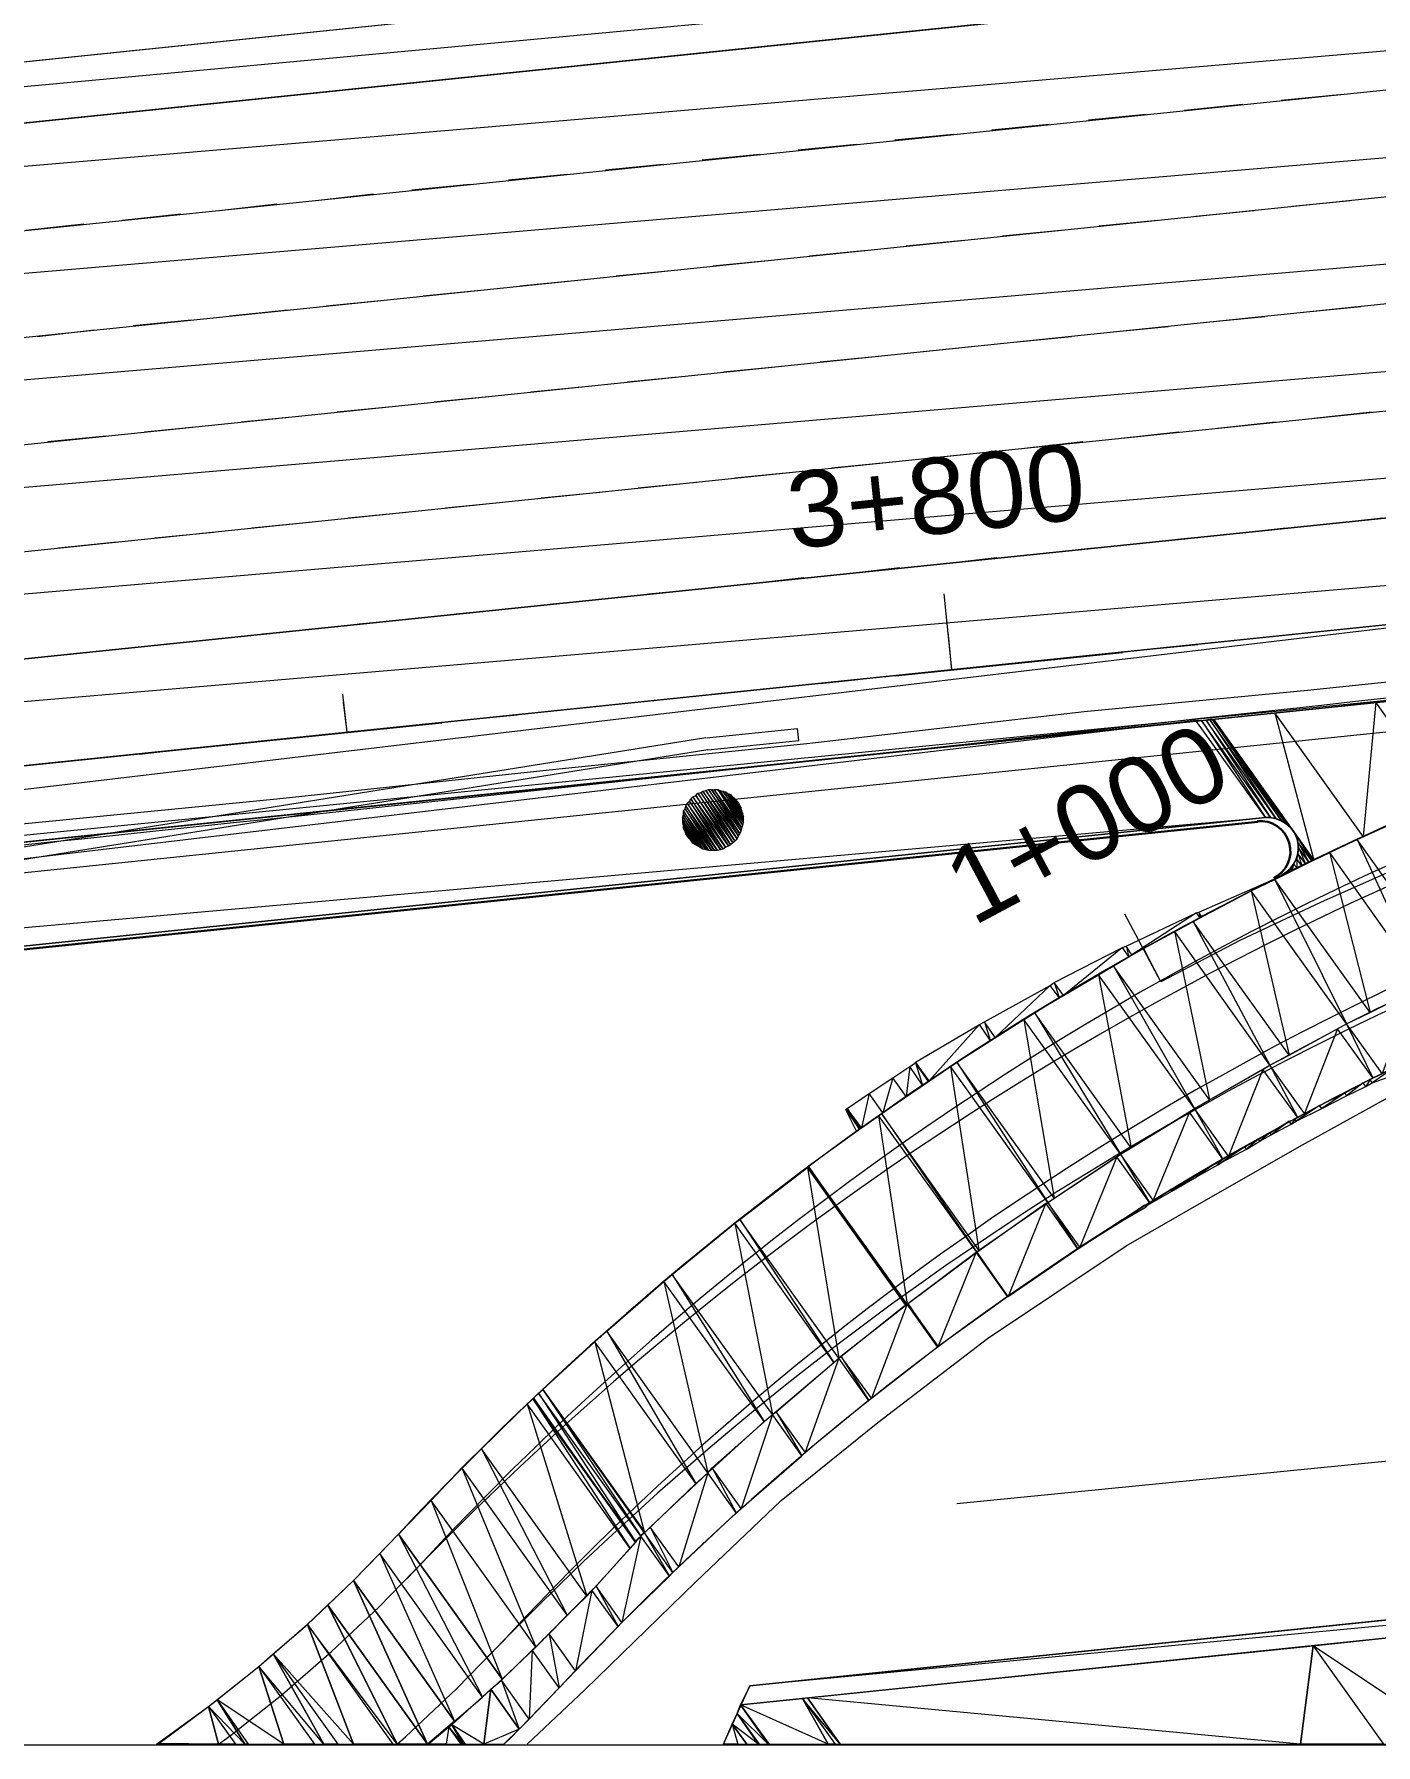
# Model space of a CAD drawing. Header units: inches. Extents: x -0.6 to 32.5, y 0.8 to 22.6.
# Drawn here: x 6.371 to 9.514, y 9.329 to 13.335 of the extents above; entities that cross this region are included whole.
import ezdxf

# ---------------------------------------------------------------- set-up
doc = ezdxf.new("R2010")
doc.units = ezdxf.units.IN
doc.header["$MEASUREMENT"] = 0
doc.layers.add('PDF_Geometry', color=7, linetype='Continuous', true_color=0xa5a5a5)
doc.layers.add('PDF_Text', color=7, linetype='Continuous')
doc.styles.add('PDF Arial', font='arial.ttf')

msp = doc.modelspace()

# ---------------------------------------------------------------- linework, layer by layer
at = {"layer": 'PDF_Geometry', "color": 7, "lineweight": 0}
for points in [[(27.7256, 9.3289), (27.7256, 15.9222), (0.8839, 15.9222), (0.8839, 9.3289), (27.7256, 9.3289)], [(8.5206, 11.8472), (8.5022, 12.0239)], [(8.5206, 11.8472), (8.5122, 11.9356)], [(7.1039, 11.7006), (7.0939, 11.7889)], [(7.1039, 11.7006), (7.0956, 11.7706)], [(9.0106, 11.1156), (8.9256, 11.2739)], [(9.0106, 11.1156), (8.9689, 11.1956)]]:
    msp.add_lwpolyline(points, dxfattribs=at)
at = {"layer": 'PDF_Geometry', "lineweight": 0}
for points in [[(0.8856, 12.7056), (27.7239, 15.4806)], [(0.8856, 12.5622), (27.7239, 15.3372)], [(9.2922, 13.1806), (9.4289, 13.1939)], [(8.8406, 13.1339), (8.9756, 13.1472)], [(9.0656, 13.1572), (9.2022, 13.1706)], [(8.3872, 13.0872), (8.5239, 13.1006)], [(8.6139, 13.1106), (8.7489, 13.1239)], [(8.1606, 13.0639), (8.2972, 13.0772)], [(7.7089, 13.0172), (7.8439, 13.0306)], [(7.9356, 13.0406), (8.0706, 13.0539)], [(7.2556, 12.9706), (7.3922, 12.9839)], [(7.4822, 12.9939), (7.6189, 13.0072)], [(7.0306, 12.9456), (7.1656, 12.9606)], [(9.3189, 12.9322), (9.4539, 12.9456)], [(6.5772, 12.8989), (6.7139, 12.9139)], [(6.8039, 12.9222), (6.9389, 12.9372)], [(8.8656, 12.8856), (9.0022, 12.8989)], [(9.0922, 12.9089), (9.2272, 12.9222)], [(6.3506, 12.8756), (6.4872, 12.8906)], [(8.6389, 12.8622), (8.7756, 12.8756)], [(8.1872, 12.8156), (8.3222, 12.8289)], [(8.4139, 12.8389), (8.5489, 12.8522)], [(7.7339, 12.7689), (7.8706, 12.7822)], [(7.9606, 12.7922), (8.0972, 12.8056)], [(7.5089, 12.7456), (7.6439, 12.7589)], [(7.0556, 12.6989), (7.1906, 12.7122)], [(7.2822, 12.7222), (7.4172, 12.7356)], [(6.6022, 12.6522), (6.7389, 12.6656)], [(6.8289, 12.6755), (6.9656, 12.6889)], [(9.1172, 12.6605), (9.2539, 12.6739)], [(9.3439, 12.6839), (9.4789, 12.6972)], [(6.3772, 12.6272), (6.5122, 12.6422)], [(8.6656, 12.6139), (8.8006, 12.6272)], [(8.8906, 12.6372), (9.0272, 12.6506)], [(8.2122, 12.5672), (8.3489, 12.5806)], [(8.4389, 12.5905), (8.5739, 12.6039)], [(7.9856, 12.5439), (8.1222, 12.5572)], [(0.8856, 11.0572), (15.1206, 12.5289)], [(7.5339, 12.4972), (7.6689, 12.5106)], [(7.7606, 12.5206), (7.8956, 12.5339)], [(7.0806, 12.4506), (7.2172, 12.4639)], [(7.3072, 12.4739), (7.4439, 12.4872)], [(6.8556, 12.4272), (6.9906, 12.4406)], [(9.1439, 12.4122), (9.2789, 12.4272)], [(9.3689, 12.4356), (9.5056, 12.4506)], [(6.4022, 12.3806), (6.5389, 12.3939)], [(6.6289, 12.4039), (6.7639, 12.4172)], [(8.6906, 12.3656), (8.8272, 12.3806)], [(8.9172, 12.3889), (9.0522, 12.4039)], [(8.4639, 12.3422), (8.6006, 12.3556)], [(8.0122, 12.2956), (8.1472, 12.3089)], [(8.2389, 12.3189), (8.3739, 12.3322)], [(7.5589, 12.2489), (7.6956, 12.2622)], [(7.7856, 12.2722), (7.9222, 12.2856)], [(7.3339, 12.2256), (7.4689, 12.2389)], [(6.8806, 12.1789), (7.0156, 12.1922)], [(7.1072, 12.2022), (7.2422, 12.2155)], [(9.1689, 12.1639), (9.3039, 12.1789)], [(9.3956, 12.1872), (9.5306, 12.2022)], [(6.4272, 12.1322), (6.5639, 12.1456)], [(6.6539, 12.1556), (6.7906, 12.1689)], [(8.9422, 12.1406), (9.0789, 12.1556)], [(8.4906, 12.0939), (8.6256, 12.1089)], [(8.7156, 12.1172), (8.8522, 12.1322)], [(8.0372, 12.0472), (8.1739, 12.0622)], [(8.2639, 12.0706), (8.3989, 12.0856)], [(7.8106, 12.0239), (7.9472, 12.0372)], [(7.3589, 11.9772), (7.4939, 11.9906)], [(7.5856, 12.0006), (7.7206, 12.0139)], [(6.9056, 11.9306), (7.0422, 11.9439)], [(7.1322, 11.9539), (7.2689, 11.9672)], [(6.6806, 11.9072), (6.8156, 11.9206)], [(6.4539, 11.8839), (6.5889, 11.8972)], [(0.8856, 10.8789), (10.2506, 11.8456)], [(7.9456, 11.6872), (8.1589, 11.7089)], [(8.1622, 11.6806), (8.1589, 11.7089)], [(7.9439, 11.6872), (6.0422, 11.3822)], [(7.9489, 11.6589), (6.0456, 11.3539)], [(7.9489, 11.6589), (8.1622, 11.6806)], [(7.9056, 11.5389), (7.9789, 11.4256), (7.9006, 11.5339), (7.9056, 11.5389)], [(7.9089, 11.5439), (7.9839, 11.4272), (7.9056, 11.5389), (7.9089, 11.5439)], [(7.9839, 11.4272), (7.9056, 11.5389), (7.9789, 11.4256), (7.9839, 11.4272)], [(7.9139, 11.5489), (7.9906, 11.4306), (7.9089, 11.5439), (7.9139, 11.5489)], [(7.9906, 11.4306), (7.9089, 11.5439), (7.9839, 11.4272), (7.9906, 11.4306)], [(7.9206, 11.5522), (7.9972, 11.4339), (7.9139, 11.5489), (7.9206, 11.5522)], [(7.9972, 11.4339), (7.9139, 11.5489), (7.9906, 11.4306), (7.9972, 11.4339)], [(7.9256, 11.5572), (8.0022, 11.4372), (7.9206, 11.5522), (7.9256, 11.5572)], [(8.0022, 11.4372), (7.9206, 11.5522), (7.9972, 11.4339), (8.0022, 11.4372)], [(7.9322, 11.5589), (8.0072, 11.4422), (7.9256, 11.5572), (7.9322, 11.5589)], [(8.0072, 11.4422), (7.9256, 11.5572), (8.0022, 11.4372), (8.0072, 11.4422)], [(7.9372, 11.5622), (8.0122, 11.4456), (7.9322, 11.5589), (7.9372, 11.5622)], [(8.0122, 11.4456), (7.9322, 11.5589), (8.0072, 11.4422), (8.0122, 11.4456)], [(7.9439, 11.5639), (8.0172, 11.4506), (7.9372, 11.5622), (7.9439, 11.5639)], [(8.0172, 11.4506), (7.9372, 11.5622), (8.0122, 11.4456), (8.0172, 11.4506)], [(7.9506, 11.5656), (8.0206, 11.4572), (7.9439, 11.5639), (7.9506, 11.5656)], [(8.0206, 11.4572), (7.9439, 11.5639), (8.0172, 11.4506), (8.0206, 11.4572)], [(7.9572, 11.5656), (8.0239, 11.4622), (7.9506, 11.5656), (7.9572, 11.5656)], [(8.0239, 11.4622), (7.9506, 11.5656), (8.0206, 11.4572), (8.0239, 11.4622)], [(8.0272, 11.4689), (7.9572, 11.5656), (8.0239, 11.4622), (8.0272, 11.4689)], [(7.9639, 11.5655), (8.0272, 11.4689), (7.9572, 11.5655), (7.9639, 11.5655)], [(7.9722, 11.5656), (8.0289, 11.4756), (7.9639, 11.5656), (7.9722, 11.5656)], [(8.0289, 11.4756), (7.9639, 11.5655), (8.0272, 11.4689), (8.0289, 11.4756)], [(7.9772, 11.5639), (8.0306, 11.4822), (7.9722, 11.5656), (7.9772, 11.5639)], [(8.0306, 11.4822), (7.9722, 11.5656), (8.0289, 11.4756), (8.0306, 11.4822)], [(7.9839, 11.5622), (8.0322, 11.4889), (7.9772, 11.5639), (7.9839, 11.5622)], [(8.0322, 11.4889), (7.9772, 11.5639), (8.0306, 11.4822), (8.0322, 11.4889)], [(7.9906, 11.5606), (8.0322, 11.4956), (7.9839, 11.5622), (7.9906, 11.5606)], [(8.0322, 11.4956), (7.9839, 11.5622), (8.0322, 11.4889), (8.0322, 11.4956)], [(7.9972, 11.5556), (8.0322, 11.5022), (7.9906, 11.5606), (7.9972, 11.5556)], [(8.0322, 11.5022), (7.9906, 11.5606), (8.0322, 11.4956), (8.0322, 11.5022)], [(8.0022, 11.5539), (8.0306, 11.5089), (7.9972, 11.5556), (8.0022, 11.5539)], [(8.0306, 11.5089), (7.9972, 11.5556), (8.0322, 11.5022), (8.0306, 11.5089)], [(8.0089, 11.5472), (8.0289, 11.5156), (8.0022, 11.5539), (8.0089, 11.5472)], [(8.0289, 11.5156), (8.0022, 11.5539), (8.0306, 11.5089), (8.0289, 11.5156)], [(8.0122, 11.5439), (8.0272, 11.5222), (8.0089, 11.5472), (8.0122, 11.5439)], [(8.0272, 11.5222), (8.0089, 11.5472), (8.0289, 11.5156), (8.0272, 11.5222)], [(8.0206, 11.5339), (8.0239, 11.5289), (8.0122, 11.5439), (8.0206, 11.5339)], [(8.0239, 11.5289), (8.0122, 11.5439), (8.0272, 11.5222), (8.0239, 11.5289)], [(7.8922, 11.5072), (7.9439, 11.4256), (7.8906, 11.5022), (7.8922, 11.5072)], [(7.9439, 11.4256), (7.8906, 11.5022), (7.9372, 11.4272), (7.9439, 11.4256)], [(7.8906, 11.5022), (7.9372, 11.4272), (7.8906, 11.4939), (7.8906, 11.5022)], [(7.8956, 11.5206), (7.9572, 11.4239), (7.8922, 11.5156), (7.8956, 11.5206)], [(7.9572, 11.4239), (7.8922, 11.5156), (7.9506, 11.4239), (7.9572, 11.4239)], [(7.8922, 11.5156), (7.9506, 11.4239), (7.8922, 11.5072), (7.8922, 11.5156)], [(7.9506, 11.4239), (7.8922, 11.5072), (7.9439, 11.4256), (7.9506, 11.4239)], [(7.8972, 11.5272), (7.9639, 11.4239), (7.8956, 11.5206), (7.8972, 11.5272)], [(7.9639, 11.4239), (7.8956, 11.5206), (7.9572, 11.4239), (7.9639, 11.4239)], [(7.9006, 11.5339), (7.9706, 11.4239), (7.8972, 11.5272), (7.9006, 11.5339)], [(7.9706, 11.4239), (7.8972, 11.5272), (7.9639, 11.4239), (7.9706, 11.4239)], [(7.9789, 11.4256), (7.9006, 11.5339), (7.9706, 11.4239), (7.9789, 11.4256)], [(7.9372, 11.4272), (7.8906, 11.4939), (7.9306, 11.4306), (7.9372, 11.4272)], [(7.8906, 11.4939), (7.9306, 11.4306), (7.8906, 11.4872), (7.8906, 11.4939)], [(7.9306, 11.4306), (7.8906, 11.4872), (7.9256, 11.4339), (7.9306, 11.4306)], [(7.8906, 11.4872), (7.9256, 11.4339), (7.8922, 11.4806), (7.8906, 11.4872)], [(7.9256, 11.4339), (7.8922, 11.4806), (7.9189, 11.4372), (7.9256, 11.4339)], [(7.8922, 11.4806), (7.9189, 11.4372), (7.8922, 11.4756), (7.8922, 11.4806)], [(7.9189, 11.4372), (7.8922, 11.4756), (7.9139, 11.4406), (7.9189, 11.4372)], [(7.8922, 11.4756), (7.9139, 11.4406), (7.8956, 11.4672), (7.8922, 11.4756)], [(7.8956, 11.4672), (7.8972, 11.4622), (7.9089, 11.4472), (7.8956, 11.4672)], [(7.8956, 11.4672), (7.9139, 11.4406), (7.9089, 11.4472), (7.8956, 11.4672)], [(7.8972, 11.4622), (7.9089, 11.4472), (7.9056, 11.4506), (7.8972, 11.4622)], [(18.6972, 10.5689), (8.0472, 9.4672)], [(18.6889, 10.5256), (8.0272, 9.4222)], [(8.5322, 9.8939), (10.6889, 10.1072), (13.5689, 10.4222)], [(6.6572, 9.3306), (6.7789, 9.4189), (6.8972, 9.5122), (7.0105, 9.6106), (7.1189, 9.7139), (7.2239, 9.8222)], [(6.8022, 9.3306), (6.8306, 9.3506), (6.9506, 9.4456), (7.0672, 9.5472), (7.1789, 9.6522), (7.2872, 9.7639)], [(7.2206, 9.3306), (7.2406, 9.3472), (7.3606, 9.4606), (7.4756, 9.5789)], [(7.4706, 9.3306), (7.4839, 9.3422), (7.6006, 9.4622)], [(7.9856, 9.3306), (8.0472, 9.4672)]]:
    msp.add_lwpolyline(points, dxfattribs=at)
at = {"layer": 'PDF_Geometry', "color": 254, "lineweight": 0, "true_color": 0xdcdcdc}
for points in [[(0.8856, 12.7055), (14.4072, 13.9606), (14.3872, 14.1006), (0.8856, 12.7055)], [(14.4072, 13.9606), (14.4422, 13.7122), (0.8855, 12.5622), (14.4072, 13.9606)], [(0.8856, 12.5622), (0.8856, 12.7055), (14.4072, 13.9606), (0.8856, 12.5622)], [(14.4422, 13.7122), (0.8855, 12.5622), (0.8855, 12.3106), (14.4422, 13.7122)], [(14.4422, 13.7122), (14.4772, 13.4655), (0.8856, 12.3106), (14.4422, 13.7122)], [(14.4772, 13.4655), (0.8856, 12.3106), (0.8856, 12.0606), (14.4772, 13.4655)], [(14.4772, 13.4655), (14.5122, 13.2189), (0.8856, 12.0606), (14.4772, 13.4655)], [(14.5122, 13.2189), (0.8856, 12.0606), (0.8856, 11.8089), (14.5122, 13.2189)], [(14.5122, 13.2189), (14.5472, 12.9706), (0.8856, 11.8089), (14.5122, 13.2189)], [(14.5472, 12.9706), (0.8856, 11.8089), (0.8856, 11.5589), (14.5472, 12.9706)], [(14.5472, 12.9706), (14.5822, 12.7239), (0.8856, 11.5589), (14.5472, 12.9706)], [(0.8856, 11.3072), (14.6172, 12.4772), (14.5822, 12.7239), (0.8856, 11.3072)], [(14.5822, 12.7239), (0.8856, 11.5589), (0.8856, 11.3072), (14.5822, 12.7239)], [(0.8856, 11.0572), (0.8856, 11.3072), (14.6172, 12.4772), (0.8856, 11.0572)], [(0.8856, 11.0572), (10.1322, 12.0139), (0.8856, 10.9189), (0.8856, 11.0572)], [(10.1322, 12.0139), (0.8856, 10.9189), (10.2506, 11.8456), (10.1322, 12.0139)], [(0.8856, 10.9189), (10.2506, 11.8456), (0.8856, 10.8772), (0.8856, 10.9189)], [(9.5906, 11.5039), (9.6922, 11.1372), (9.4706, 11.4489), (9.5906, 11.5039)], [(9.4056, 11.4189), (9.5006, 11.0439), (9.2772, 11.3556), (9.4056, 11.4189)], [(9.4706, 11.4489), (9.6272, 11.1072), (9.4056, 11.4189), (9.4706, 11.4489)], [(9.6272, 11.1072), (9.4056, 11.4189), (9.5006, 11.0439), (9.6272, 11.1072)], [(9.6922, 11.1372), (9.4706, 11.4489), (9.6272, 11.1072), (9.6922, 11.1372)], [(9.2706, 11.3539), (9.1056, 11.2689), (9.0989, 11.2789), (9.2706, 11.3539)], [(9.2772, 11.3556), (9.4456, 11.0172), (9.2222, 11.3289), (9.2772, 11.3556)], [(9.5006, 11.0439), (9.2772, 11.3556), (9.4456, 11.0172), (9.5006, 11.0439)], [(9.2222, 11.3289), (9.3106, 10.9439), (9.0856, 11.2572), (9.2222, 11.3289)], [(9.4456, 11.0172), (9.2222, 11.3289), (9.3106, 10.9439), (9.4456, 11.0172)], [(9.0939, 11.2772), (8.9422, 11.1789), (8.9289, 11.1989), (9.0939, 11.2772)], [(9.1022, 11.2656), (9.0939, 11.2772), (8.9422, 11.1789), (9.1022, 11.2656)], [(9.0856, 11.2572), (9.2656, 10.9206), (9.0422, 11.2339), (9.0856, 11.2572)], [(9.3106, 10.9439), (9.0856, 11.2572), (9.2656, 10.9206), (9.3106, 10.9439)], [(9.0989, 11.2789), (9.1022, 11.2656), (9.0939, 11.2772), (9.0989, 11.2789)], [(9.1056, 11.2689), (9.0989, 11.2789), (9.1022, 11.2656), (9.1056, 11.2689)], [(9.0422, 11.2339), (9.1239, 10.8389), (8.8989, 11.1539), (9.0422, 11.2339)], [(9.2656, 10.9206), (9.0422, 11.2339), (9.1239, 10.8389), (9.2656, 10.9206)], [(8.9206, 11.1956), (8.7822, 11.0839), (8.7606, 11.1139), (8.9206, 11.1956)], [(8.9356, 11.1739), (8.9206, 11.1956), (8.7822, 11.0839), (8.9356, 11.1739)], [(8.9289, 11.1989), (8.9356, 11.1739), (8.9206, 11.1956), (8.9289, 11.1989)], [(8.9422, 11.1789), (8.9289, 11.1989), (8.9356, 11.1739), (8.9422, 11.1789)], [(8.8989, 11.1539), (9.0889, 10.8189), (8.8639, 11.1322), (8.8989, 11.1539)], [(9.1239, 10.8389), (8.8989, 11.1539), (9.0889, 10.8189), (9.1239, 10.8389)], [(8.7506, 11.1072), (8.6222, 10.9856), (8.5972, 11.0222), (8.7506, 11.1072)], [(8.7722, 11.0789), (8.7506, 11.1072), (8.6222, 10.9856), (8.7722, 11.0789)], [(8.8639, 11.1322), (8.9406, 10.7272), (8.7139, 11.0439), (8.8639, 11.1322)], [(8.7605, 11.1139), (8.7722, 11.0789), (8.7506, 11.1072), (8.7605, 11.1139)], [(8.7822, 11.0839), (8.7605, 11.1139), (8.7722, 11.0789), (8.7822, 11.0839)], [(9.0889, 10.8189), (8.8639, 11.1322), (8.9406, 10.7272), (9.0889, 10.8189)], [(9.6022, 11.0956), (9.5289, 10.9006), (9.4456, 11.0172), (9.6022, 11.0956)], [(8.6889, 11.0272), (8.7606, 10.6089), (8.5322, 10.9272), (8.6889, 11.0272)], [(8.5972, 11.0222), (8.6106, 10.9789), (8.5856, 11.0156), (8.5972, 11.0222)], [(8.6222, 10.9856), (8.5972, 11.0222), (8.6106, 10.9789), (8.6222, 10.9856)], [(8.7139, 11.0439), (8.9156, 10.7122), (8.6889, 11.0272), (8.7139, 11.0439)], [(8.9156, 10.7122), (8.6889, 11.0272), (8.7606, 10.6089), (8.9156, 10.7122)], [(8.9406, 10.7272), (8.7139, 11.0439), (8.9156, 10.7122), (8.9406, 10.7272)], [(9.4456, 11.0172), (9.5072, 10.8906), (9.4239, 11.0056), (9.4456, 11.0172)], [(9.5289, 10.9006), (9.4456, 11.0172), (9.5072, 10.8906), (9.5289, 10.9006)], [(8.5856, 11.0156), (8.4672, 10.8839), (8.4356, 10.9272), (8.5856, 11.0156)], [(8.6106, 10.9789), (8.5856, 11.0156), (8.4672, 10.8839), (8.6106, 10.9789)], [(9.4239, 11.0056), (9.3472, 10.8072), (9.2656, 10.9206), (9.4239, 11.0056)], [(9.5072, 10.8906), (9.4239, 11.0056), (9.3472, 10.8072), (9.5072, 10.8906)], [(8.5172, 10.9172), (8.5839, 10.4872), (8.3556, 10.8072), (8.5172, 10.9172)], [(8.4222, 10.9172), (8.4139, 10.8472), (8.3822, 10.8906), (8.4222, 10.9172)], [(8.4522, 10.8739), (8.4222, 10.9172), (8.4139, 10.8472), (8.4522, 10.8739)], [(8.4356, 10.9256), (8.4522, 10.8739), (8.4222, 10.9172), (8.4356, 10.9256)], [(8.4672, 10.8839), (8.4356, 10.9272), (8.4656, 10.8822), (8.4672, 10.8839)], [(8.4356, 10.9272), (8.4656, 10.8822), (8.4356, 10.9256), (8.4356, 10.9272)], [(8.4656, 10.8822), (8.4356, 10.9256), (8.4522, 10.8739), (8.4656, 10.8822)], [(8.5322, 10.9272), (8.7456, 10.5989), (8.5172, 10.9172), (8.5322, 10.9272)], [(8.7456, 10.5989), (8.5172, 10.9172), (8.5839, 10.4872), (8.7456, 10.5989)], [(8.7606, 10.6089), (8.5322, 10.9272), (8.7456, 10.5989), (8.7606, 10.6089)], [(9.2489, 10.9106), (9.1689, 10.7072), (9.0889, 10.8189), (9.2489, 10.9106)], [(9.3306, 10.7989), (9.2489, 10.9106), (9.1689, 10.7072), (9.3306, 10.7989)], [(9.2656, 10.9206), (9.3306, 10.7989), (9.2489, 10.9106), (9.2656, 10.9206)], [(9.3472, 10.8072), (9.2656, 10.9206), (9.3306, 10.7989), (9.3472, 10.8072)], [(9.5572, 10.9139), (9.5056, 10.8789), (9.5006, 10.8872), (9.5572, 10.9139)], [(9.5672, 10.9006), (9.5572, 10.9139), (9.5056, 10.8789), (9.5672, 10.9006)], [(8.3822, 10.8906), (8.3589, 10.8089), (8.3272, 10.8539), (8.3822, 10.8906)], [(8.4139, 10.8472), (8.3822, 10.8906), (8.3589, 10.8089), (8.4139, 10.8472)], [(9.4839, 10.8789), (9.4456, 10.8489), (9.4422, 10.8556), (9.4839, 10.8789)], [(9.4906, 10.8706), (9.4839, 10.8789), (9.4456, 10.8489), (9.4906, 10.8706)], [(9.5006, 10.8872), (9.4906, 10.8706), (9.4839, 10.8789), (9.5006, 10.8872)], [(9.5056, 10.8789), (9.5006, 10.8872), (9.4906, 10.8706), (9.5056, 10.8789)], [(8.2739, 10.8172), (8.2722, 10.8156), (8.3039, 10.7706), (8.2739, 10.8172)], [(8.2756, 10.8189), (8.3056, 10.7722), (8.2739, 10.8172), (8.2756, 10.8189)], [(8.2739, 10.8172), (8.3056, 10.7722), (8.3039, 10.7706), (8.2739, 10.8172)], [(8.3272, 10.8539), (8.3089, 10.7739), (8.2756, 10.8189), (8.3272, 10.8539)], [(8.3089, 10.7739), (8.2756, 10.8189), (8.3056, 10.7722), (8.3089, 10.7739)], [(8.3589, 10.8089), (8.3272, 10.8539), (8.3089, 10.7739), (8.3589, 10.8089)], [(9.0889, 10.8189), (9.1556, 10.7006), (9.0772, 10.8106), (9.0889, 10.8189)], [(9.1689, 10.7072), (9.0889, 10.8189), (9.1556, 10.7006), (9.1689, 10.7072)], [(9.3822, 10.8256), (9.3272, 10.7889), (9.3239, 10.7939), (9.3822, 10.8256)], [(9.3872, 10.8189), (9.3822, 10.8256), (9.3272, 10.7889), (9.3872, 10.8189)], [(9.4422, 10.8556), (9.3872, 10.8189), (9.3822, 10.8256), (9.4422, 10.8556)], [(9.4456, 10.8489), (9.4422, 10.8556), (9.3872, 10.8189), (9.4456, 10.8489)], [(8.3489, 10.8022), (8.4156, 10.3606), (8.1839, 10.6839), (8.3489, 10.8022)], [(8.2722, 10.8156), (8.3039, 10.7706), (8.2972, 10.7656), (8.2722, 10.8156)], [(8.3556, 10.8072), (8.5789, 10.4822), (8.3489, 10.8022), (8.3556, 10.8072)], [(8.5789, 10.4822), (8.3489, 10.8022), (8.4156, 10.3606), (8.5789, 10.4822)], [(8.5839, 10.4872), (8.3556, 10.8072), (8.5789, 10.4822), (8.5839, 10.4872)], [(9.0772, 10.8106), (8.9922, 10.6039), (8.9156, 10.7122), (9.0772, 10.8106)], [(9.1556, 10.7006), (9.0772, 10.8106), (8.9922, 10.6039), (9.1556, 10.7006)], [(9.3106, 10.7889), (9.2689, 10.7572), (9.2656, 10.7622), (9.3106, 10.7889)], [(9.3156, 10.7822), (9.3106, 10.7889), (9.2689, 10.7572), (9.3156, 10.7822)], [(9.3239, 10.7939), (9.3156, 10.7822), (9.3106, 10.7889), (9.3239, 10.7939)], [(9.3272, 10.7889), (9.3239, 10.7939), (9.3156, 10.7822), (9.3272, 10.7889)], [(9.2389, 10.7472), (9.2106, 10.7239), (9.2072, 10.7289), (9.2389, 10.7472)], [(9.2422, 10.7422), (9.2389, 10.7472), (9.2106, 10.7239), (9.2422, 10.7422)], [(9.2656, 10.7622), (9.2422, 10.7422), (9.2389, 10.7472), (9.2656, 10.7622)], [(9.2689, 10.7572), (9.2656, 10.7622), (9.2422, 10.7422), (9.2689, 10.7572)], [(8.9072, 10.7056), (8.8206, 10.4939), (8.7456, 10.5989), (8.9072, 10.7056)], [(8.9839, 10.5989), (8.9072, 10.7056), (8.8206, 10.4939), (8.9839, 10.5989)], [(8.9156, 10.7122), (8.9839, 10.5989), (8.9072, 10.7056), (8.9156, 10.7122)], [(8.9922, 10.6039), (8.9156, 10.7122), (8.9839, 10.5989), (8.9922, 10.6039)], [(9.1489, 10.6972), (9.1439, 10.6872), (9.1406, 10.6922), (9.1489, 10.6972)], [(9.1522, 10.6922), (9.1489, 10.6972), (9.1439, 10.6872), (9.1522, 10.6922)], [(9.2072, 10.7289), (9.1522, 10.6922), (9.1489, 10.6972), (9.2072, 10.7289)], [(9.2106, 10.7239), (9.2072, 10.7289), (9.1522, 10.6922), (9.2106, 10.7239)], [(8.1822, 10.6806), (8.2556, 10.2339), (8.0239, 10.5589), (8.1822, 10.6806)], [(8.1839, 10.6839), (8.4122, 10.3589), (8.1822, 10.6806), (8.1839, 10.6839)], [(8.4122, 10.3589), (8.1822, 10.6806), (8.2556, 10.2339), (8.4122, 10.3589)], [(8.4156, 10.3606), (8.1839, 10.6839), (8.4122, 10.3589), (8.4156, 10.3606)], [(9.0922, 10.6622), (9.0356, 10.6256), (9.0339, 10.6289), (9.0922, 10.6622)], [(9.0939, 10.6589), (9.0922, 10.6622), (9.0356, 10.6256), (9.0939, 10.6589)], [(9.1406, 10.6922), (9.0939, 10.6589), (9.0922, 10.6622), (9.1406, 10.6922)], [(9.1439, 10.6872), (9.1406, 10.6922), (9.0939, 10.6589), (9.1439, 10.6872)], [(9.0339, 10.6289), (8.9789, 10.5922), (8.9772, 10.5939), (9.0339, 10.6289)], [(9.0356, 10.6256), (9.0339, 10.6289), (8.9789, 10.5922), (9.0356, 10.6256)], [(8.7406, 10.5972), (8.6522, 10.3789), (8.5789, 10.4822), (8.7406, 10.5972)], [(8.8156, 10.4906), (8.7406, 10.5972), (8.6522, 10.3789), (8.8156, 10.4906)], [(8.7456, 10.5989), (8.8156, 10.4906), (8.7406, 10.5972), (8.7456, 10.5989)], [(8.8206, 10.4939), (8.7456, 10.5989), (8.8156, 10.4906), (8.8206, 10.4939)], [(8.9722, 10.5922), (8.9222, 10.5572), (8.9206, 10.5589), (8.9722, 10.5922)], [(8.9756, 10.5889), (8.9722, 10.5922), (8.9222, 10.5572), (8.9756, 10.5889)], [(8.9772, 10.5939), (8.9756, 10.5889), (8.9722, 10.5922), (8.9772, 10.5939)], [(8.9789, 10.5922), (8.9772, 10.5939), (8.9756, 10.5889), (8.9789, 10.5922)], [(8.0122, 10.5506), (8.1006, 10.1022), (7.8656, 10.4306), (8.0122, 10.5506)], [(8.0239, 10.5589), (8.2439, 10.2239), (8.0122, 10.5506), (8.0239, 10.5589)], [(8.2439, 10.2239), (8.0122, 10.5506), (8.1006, 10.1022), (8.2439, 10.2239)], [(8.2556, 10.2339), (8.0239, 10.5589), (8.2439, 10.2239), (8.2556, 10.2339)], [(8.9206, 10.5589), (8.8656, 10.5222), (8.8639, 10.5222), (8.9206, 10.5589)], [(8.9222, 10.5572), (8.9206, 10.5589), (8.8656, 10.5222), (8.9222, 10.5572)], [(8.8639, 10.5222), (8.8089, 10.4856)], [(8.8656, 10.5222), (8.8639, 10.5222), (8.8089, 10.4856), (8.8656, 10.5222)], [(8.8639, 10.5222), (8.8089, 10.4856), (8.8639, 10.5222)], [(8.5772, 10.4822), (8.4889, 10.2622), (8.4172, 10.3622), (8.5772, 10.4822)], [(8.6506, 10.3789), (8.5772, 10.4822), (8.4889, 10.2622), (8.6506, 10.3789)], [(8.5789, 10.4822), (8.6506, 10.3789), (8.5772, 10.4822), (8.5789, 10.4822)], [(8.6522, 10.3789), (8.5789, 10.4822), (8.6506, 10.3789), (8.6522, 10.3789)], [(8.8089, 10.4856), (8.8089, 10.4856)], [(7.8656, 10.4306), (8.0806, 10.0856), (7.8456, 10.4139), (7.8656, 10.4306)], [(8.1006, 10.1022), (7.8656, 10.4306), (8.0806, 10.0856), (8.1006, 10.1022)], [(7.8456, 10.4139), (7.9489, 9.9656), (7.7122, 10.2972), (7.8456, 10.4139)], [(8.0806, 10.0856), (7.8456, 10.4139), (7.9489, 9.9656), (8.0806, 10.0856)], [(8.4156, 10.3606), (8.3322, 10.1406), (8.2606, 10.2389), (8.4156, 10.3606)], [(8.4872, 10.2606), (8.4156, 10.3606), (8.3322, 10.1406), (8.4872, 10.2606)], [(8.4172, 10.3622), (8.4872, 10.2606), (8.4156, 10.3606), (8.4172, 10.3622)], [(8.4889, 10.2622), (8.4172, 10.3622), (8.4872, 10.2606), (8.4889, 10.2622)], [(7.7122, 10.2972), (7.9206, 9.9406), (7.6839, 10.2722), (7.7122, 10.2972)], [(7.9489, 9.9656), (7.7122, 10.2972), (7.9206, 9.9406), (7.9489, 9.9656)], [(7.6839, 10.2722), (7.8006, 9.8256), (7.5622, 10.1606), (7.6839, 10.2722)], [(7.9206, 9.9406), (7.6839, 10.2722), (7.8006, 9.8256), (7.9206, 9.9406)], [(8.2556, 10.2339), (8.1772, 10.0139), (8.1089, 10.1089), (8.2556, 10.2339)], [(8.3256, 10.1356), (8.2556, 10.2339), (8.1772, 10.0139), (8.3256, 10.1356)], [(8.2606, 10.2389), (8.3256, 10.1356), (8.2556, 10.2339), (8.2606, 10.2389)], [(8.3322, 10.1406), (8.2606, 10.2389), (8.3256, 10.1356), (8.3322, 10.1406)], [(7.5389, 10.1389), (7.7672, 9.7889), (7.5256, 10.1272), (7.5389, 10.1389)], [(7.5406, 10.1406), (7.7789, 9.8039), (7.5389, 10.1389), (7.5406, 10.1406)], [(7.7806, 9.8039), (7.5389, 10.1389), (7.7672, 9.7889), (7.7806, 9.8039)], [(7.5522, 10.1522), (7.7789, 9.8056), (7.5406, 10.1406), (7.5522, 10.1522)], [(7.7789, 9.8056), (7.5406, 10.1406), (7.7789, 9.8039), (7.7789, 9.8056)], [(7.5622, 10.1606), (7.7922, 9.8172), (7.5522, 10.1522), (7.5622, 10.1606)], [(7.7922, 9.8172), (7.5522, 10.1522), (7.7789, 9.8056), (7.7922, 9.8172)], [(7.8006, 9.8272), (7.8006, 9.8272), (7.5622, 10.1606), (7.8006, 9.8272)], [(7.8006, 9.8272), (7.5622, 10.1606), (7.8006, 9.8256), (7.8006, 9.8272)], [(7.8006, 9.8272), (7.5622, 10.1606), (7.7922, 9.8172), (7.8006, 9.8272)], [(7.5256, 10.1272), (7.6656, 9.6772), (7.4189, 10.0222), (7.5256, 10.1272)], [(7.7672, 9.7889), (7.5256, 10.1272), (7.6656, 9.6772), (7.7672, 9.7889)], [(8.1006, 10.1022), (8.0272, 9.8822), (7.9589, 9.9772), (8.1006, 10.1022)], [(8.1689, 10.0056), (8.1006, 10.1022), (8.0272, 9.8822), (8.1689, 10.0056)], [(8.1089, 10.1089), (8.1689, 10.0056), (8.1006, 10.1022), (8.1089, 10.1089)], [(8.1772, 10.0139), (8.1089, 10.1089), (8.1689, 10.0056), (8.1772, 10.0139)], [(7.4189, 10.0222), (7.6189, 9.6322), (7.3722, 9.9772), (7.4189, 10.0222)], [(7.6656, 9.6772), (7.4189, 10.0222), (7.6189, 9.6322), (7.6656, 9.6772)], [(7.3722, 9.9772), (7.5456, 9.5572), (7.3006, 9.9006), (7.3722, 9.9772)], [(7.6189, 9.6322), (7.3722, 9.9772), (7.5456, 9.5572), (7.6189, 9.6322)], [(7.9589, 9.9772), (8.0156, 9.8722), (7.9489, 9.9656), (7.9589, 9.9772)], [(8.0272, 9.8822), (7.9589, 9.9772), (8.0156, 9.8722), (8.0272, 9.8822)], [(7.9489, 9.9656), (7.8806, 9.7456), (7.8139, 9.8389), (7.9489, 9.9656)], [(8.0156, 9.8722), (7.9489, 9.9656), (7.8806, 9.7456), (8.0156, 9.8722)], [(12.9189, 9.9706), (12.9222, 9.9289), (8.0472, 9.4672), (12.9189, 9.9706)], [(7.3006, 9.9006), (7.4672, 9.4822), (7.2239, 9.8222), (7.3006, 9.9006)], [(7.5456, 9.5572), (7.3006, 9.9006), (7.4672, 9.4822), (7.5456, 9.5572)], [(12.9222, 9.9289), (8.0472, 9.4672), (8.0256, 9.4222), (12.9222, 9.9289)], [(7.2239, 9.8222), (7.4206, 9.4406), (7.1806, 9.7772), (7.2239, 9.8222)], [(7.4672, 9.4822), (7.2239, 9.8222)], [(7.2239, 9.8222), (7.4672, 9.4822)], [(7.4672, 9.4822), (7.2239, 9.8222), (7.4672, 9.4822)], [(7.2239, 9.8222), (7.4672, 9.4822), (7.2239, 9.8222)], [(7.4672, 9.4822), (7.2239, 9.8222), (7.4206, 9.4406), (7.4672, 9.4822)], [(7.7922, 9.8172), (7.7472, 9.6156), (7.6872, 9.7006), (7.7922, 9.8172)], [(7.8589, 9.7239), (7.7922, 9.8172), (7.7472, 9.6156), (7.8589, 9.7239)], [(7.8006, 9.8256), (7.8589, 9.7239), (7.7922, 9.8172), (7.8006, 9.8256)], [(7.8139, 9.8389), (7.8672, 9.7322), (7.8006, 9.8256), (7.8139, 9.8389)], [(7.8672, 9.7322), (7.8006, 9.8256), (7.8589, 9.7239), (7.8672, 9.7322)], [(7.8806, 9.7456), (7.8139, 9.8389), (7.8672, 9.7322), (7.8806, 9.7456)], [(7.1806, 9.7772), (7.3556, 9.3839), (7.1189, 9.7139), (7.1806, 9.7772)], [(7.4206, 9.4406), (7.1806, 9.7772), (7.3556, 9.3839), (7.4206, 9.4406)], [(7.7806, 9.8039), (7.7789, 9.8039)], [(7.7806, 9.8039), (7.7789, 9.8039), (7.7806, 9.8039)], [(7.2922, 9.3306), (7.0589, 9.6556), (7.1189, 9.7139), (7.2922, 9.3306)], [(7.3556, 9.3839), (7.2922, 9.3306), (7.1189, 9.7139), (7.3556, 9.3839)], [(7.6872, 9.7006), (7.7389, 9.6056), (7.6772, 9.6906), (7.6872, 9.7006)], [(7.7472, 9.6156), (7.6872, 9.7006), (7.7389, 9.6056), (7.7472, 9.6156)], [(7.2206, 9.3306), (7.0106, 9.6106), (7.0589, 9.6556), (7.2206, 9.3306)], [(7.2206, 9.3306), (7.0589, 9.6556), (7.2922, 9.3306), (7.2206, 9.3306)], [(7.6772, 9.6906), (7.6389, 9.5022), (7.5772, 9.5889), (7.6772, 9.6906)], [(7.7389, 9.6056), (7.6772, 9.6906), (7.6389, 9.5022), (7.7389, 9.6056)], [(7.1189, 9.3306), (6.9306, 9.5422), (7.0106, 9.6106), (7.1189, 9.3306)], [(7.2106, 9.3306), (7.2206, 9.3306), (7.0106, 9.6106), (7.2106, 9.3306)], [(7.1189, 9.3306), (7.0106, 9.6106), (7.2106, 9.3306), (7.1189, 9.3306)], [(7.5772, 9.5889), (7.6006, 9.4622), (7.5372, 9.5506), (7.5772, 9.5889)], [(7.6389, 9.5022), (7.5772, 9.5889), (7.6006, 9.4622), (7.6389, 9.5022)], [(9.7122, 9.3306), (9.3672, 9.5606), (9.5706, 9.5822), (9.7122, 9.3306)], [(7.0489, 9.3306), (6.8972, 9.5122), (6.9306, 9.5422), (7.0489, 9.3306)], [(7.0822, 9.3306), (7.1189, 9.3306), (6.9306, 9.5422), (7.0822, 9.3306)], [(7.0489, 9.3306), (6.9306, 9.5422), (7.0822, 9.3306), (7.0489, 9.3306)], [(7.5372, 9.5506), (7.5306, 9.3889), (7.4656, 9.4806), (7.5372, 9.5506)], [(7.6006, 9.4622), (7.5372, 9.5506), (7.5306, 9.3889), (7.6006, 9.4622)], [(9.3372, 9.3306), (8.1822, 9.4389), (9.3672, 9.5606), (9.3372, 9.3306)], [(9.3372, 9.3306), (9.3672, 9.5606), (9.5322, 9.3306), (9.3372, 9.3306)], [(9.5322, 9.3306), (9.7122, 9.3306), (9.3672, 9.5606), (9.5322, 9.3306)], [(6.9556, 9.3306), (6.7989, 9.4339), (6.8972, 9.5122), (6.9556, 9.3306)], [(7.0272, 9.3306), (7.0489, 9.3306), (6.8972, 9.5122), (7.0272, 9.3306)], [(6.9556, 9.3306), (6.8972, 9.5122), (7.0272, 9.3306), (6.9556, 9.3306)], [(7.4239, 9.3306), (7.3489, 9.3756), (7.4406, 9.4589), (7.4239, 9.3306)], [(7.5072, 9.3656), (7.4239, 9.3306), (7.4406, 9.4589), (7.5072, 9.3656)], [(7.4656, 9.4806), (7.5072, 9.3656), (7.4406, 9.4589), (7.4656, 9.4806)], [(7.5306, 9.3889), (7.4656, 9.4806), (7.5072, 9.3656), (7.5306, 9.3889)], [(6.8022, 9.3306), (6.6622, 9.3322), (6.7789, 9.4189), (6.8022, 9.3306)], [(6.8639, 9.3306), (6.7789, 9.4189), (6.7989, 9.4339), (6.8639, 9.3306)], [(6.8422, 9.3306), (6.8639, 9.3306), (6.7789, 9.4189), (6.8422, 9.3306)], [(6.8022, 9.3306), (6.7789, 9.4189), (6.8422, 9.3306), (6.8022, 9.3306)], [(6.8722, 9.3306), (6.9556, 9.3306), (6.7989, 9.4339), (6.8722, 9.3306)], [(6.8639, 9.3306), (6.7989, 9.4339), (6.8722, 9.3306), (6.8639, 9.3306)], [(8.0906, 9.3306), (8.0172, 9.4022), (8.0256, 9.4222), (8.0906, 9.3306)], [(8.2306, 9.3306), (8.0256, 9.4222), (8.1706, 9.4372), (8.2306, 9.3306)], [(8.0922, 9.3306), (8.2306, 9.3306), (8.0256, 9.4222), (8.0922, 9.3306)], [(8.0906, 9.3306), (8.0256, 9.4222), (8.0922, 9.3306), (8.0906, 9.3306)], [(8.2589, 9.3306), (8.1706, 9.4372), (8.1822, 9.4389), (8.2589, 9.3306)], [(8.2472, 9.3306), (8.2589, 9.3306), (8.1706, 9.4372), (8.2472, 9.3306)], [(8.2306, 9.3306), (8.1706, 9.4372), (8.2472, 9.3306), (8.2306, 9.3306)], [(8.2589, 9.3306), (9.3372, 9.3306), (8.1822, 9.4389), (8.2589, 9.3306)], [(8.2589, 9.3306), (8.1822, 9.4389)], [(8.2589, 9.3306), (8.1822, 9.4389), (8.2589, 9.3306)], [(7.2939, 9.3306), (7.3556, 9.3839), (7.2922, 9.3306), (7.2939, 9.3306)], [(7.3756, 9.3306), (7.3422, 9.3706), (7.3489, 9.3756), (7.3756, 9.3306)], [(7.3806, 9.3306), (7.4239, 9.3306), (7.3489, 9.3756), (7.3806, 9.3306)], [(7.3756, 9.3306), (7.3489, 9.3756), (7.3806, 9.3306), (7.3756, 9.3306)], [(7.9856, 9.3306), (8.0056, 9.3772), (8.0189, 9.3306), (7.9856, 9.3306)], [(8.0672, 9.3306), (8.0056, 9.3772), (8.0172, 9.4022), (8.0672, 9.3306)], [(8.0406, 9.3306), (8.0672, 9.3306), (8.0056, 9.3772), (8.0406, 9.3306)], [(8.0056, 9.3772), (8.0189, 9.3306), (8.0406, 9.3306), (8.0056, 9.3772)], [(8.0689, 9.3306), (8.0906, 9.3306), (8.0172, 9.4022), (8.0689, 9.3306)], [(8.0672, 9.3306), (8.0172, 9.4022), (8.0689, 9.3306), (8.0672, 9.3306)], [(7.2939, 9.3306), (7.3422, 9.3706), (7.3356, 9.3306), (7.2939, 9.3306)], [(7.3422, 9.3706), (7.3356, 9.3306), (7.3706, 9.3306), (7.3422, 9.3706)], [(7.3706, 9.3306), (7.3756, 9.3306), (7.3422, 9.3706), (7.3706, 9.3306)], [(7.4706, 9.3306), (7.5072, 9.3656), (7.4239, 9.3306), (7.4706, 9.3306)], [(6.6572, 9.3306), (6.6622, 9.3322), (6.6639, 9.3306), (6.6572, 9.3306)], [(6.6639, 9.3306), (6.8022, 9.3306), (6.6622, 9.3322), (6.6639, 9.3306)], [(6.6622, 9.3322), (6.6639, 9.3306), (6.6622, 9.3322)]]:
    msp.add_lwpolyline(points, dxfattribs=at)
at = {"layer": 'PDF_Geometry', "color": 1, "lineweight": 0}
msp.add_lwpolyline([(0.8856, 11.0572), (27.7239, 13.8339)], dxfattribs=at)
at = {"layer": 'PDF_Geometry', "color": 7, "lineweight": 13}
for points in [[(7.9572, 11.7889), (9.5122, 11.9489)], [(0.8856, 10.8072), (11.3589, 11.8889)], [(5.3689, 11.5206), (6.9222, 11.6806)]]:
    msp.add_lwpolyline(points, dxfattribs=at)
at = {"layer": 'PDF_Geometry', "color": 7, "lineweight": 20}
for points in [[(9.1856, 11.9156), (9.7172, 11.9706)], [(9.0089, 11.8972), (9.0972, 11.9056)], [(8.3889, 11.8322), (8.9206, 11.8872)], [(8.2122, 11.8139), (8.3006, 11.8239)], [(7.5922, 11.7506), (8.1222, 11.8056)], [(7.4139, 11.7322), (7.5022, 11.7406)], [(6.7939, 11.6672), (7.3256, 11.7222)], [(6.6172, 11.6489), (6.7056, 11.6589)], [(5.9972, 11.5856), (6.5289, 11.6406)], [(9.5672, 11.3822), (9.3856, 11.3022), (9.1956, 11.2122), (9.0106, 11.1156)]]:
    msp.add_lwpolyline(points, dxfattribs=at)
at = {"layer": 'PDF_Geometry', "color": 9, "lineweight": 5, "true_color": 0xbababa}
for points in [[(0.8856, 10.9206), (1.3439, 10.9706), (1.9722, 11.0339), (2.5539, 11.0939), (3.1822, 11.1622), (3.7789, 11.2206), (4.5739, 11.2989), (5.2156, 11.3706), (5.7956, 11.4322), (6.4056, 11.4922), (6.9389, 11.5439), (7.5772, 11.6122), (8.1806, 11.6739), (8.8306, 11.7489), (9.3539, 11.7989), (9.8856, 11.8539), (10.2272, 11.8922)], [(7.5256, 9.3306), (7.6606, 9.4572), (7.9206, 9.7106), (8.1206, 9.9006), (8.3472, 10.0839), (8.6039, 10.2806), (8.9289, 10.4972), (9.1056, 10.5989), (9.3422, 10.7339), (9.6022, 10.8772), (9.6272, 10.8372), (9.7672, 10.9022), (9.9589, 10.9856), (10.1456, 11.0606), (10.1306, 11.1022), (10.3672, 11.1772), (10.6422, 11.2672), (10.8972, 11.3372), (11.1639, 11.3972), (11.4672, 11.4622), (11.7589, 11.5122), (12.0539, 11.5539), (12.3039, 11.5939), (12.6022, 11.6389)]]:
    msp.add_lwpolyline(points, dxfattribs=at)
at = {"layer": 'PDF_Geometry', "color": 2, "lineweight": 0}
for points in [[(10.2506, 11.8456), (0.8856, 10.8789)], [(9.2772, 11.7456), (9.3689, 11.4006), (9.1339, 11.7306), (9.2772, 11.7456)], [(9.5139, 11.7706), (9.4839, 11.4556), (9.2772, 11.7456), (9.5139, 11.7706)], [(9.4839, 11.4556), (9.2772, 11.7456), (9.3689, 11.4006), (9.4839, 11.4556)], [(10.2689, 11.7639), (10.0689, 11.6956), (9.8722, 11.6206), (9.6772, 11.5406), (9.4839, 11.4556), (9.2939, 11.3656)], [(9.6772, 11.5406), (9.5139, 11.7706), (9.4839, 11.4556), (9.6772, 11.5406)], [(0.8856, 10.8789), (9.0922, 11.7272), (0.8856, 10.7589), (0.8856, 10.8789)], [(9.0922, 11.7272), (0.8856, 10.7589), (9.2556, 11.5006), (9.0922, 11.7272)], [(9.1056, 11.7272), (9.2556, 11.5006), (9.0922, 11.7272), (9.1056, 11.7272)], [(9.1156, 11.7289), (9.2672, 11.5006), (9.1056, 11.7272), (9.1156, 11.7289)], [(9.2672, 11.5006), (9.1056, 11.7272), (9.2556, 11.5006), (9.2672, 11.5006)], [(9.1239, 11.7306), (9.2806, 11.4972), (9.1156, 11.7289), (9.1239, 11.7306)], [(9.2806, 11.4972), (9.1156, 11.7289), (9.2672, 11.5006), (9.2806, 11.4972)], [(9.1306, 11.7306), (9.2939, 11.4922), (9.1239, 11.7306), (9.1306, 11.7306)], [(9.2939, 11.4922), (9.1239, 11.7306), (9.2806, 11.4972), (9.2939, 11.4922)], [(9.1339, 11.7306), (9.3039, 11.4856), (9.1306, 11.7306), (9.1339, 11.7306)], [(9.3039, 11.4856), (9.1306, 11.7306), (9.2939, 11.4922), (9.3039, 11.4856)], [(9.3139, 11.4772), (9.3139, 11.4772), (9.1339, 11.7306), (9.3139, 11.4772)], [(9.3139, 11.4772), (9.1339, 11.7306), (9.3222, 11.4672), (9.3139, 11.4772)], [(9.3139, 11.4772), (9.1339, 11.7306), (9.3039, 11.4856), (9.3139, 11.4772)], [(0.8856, 10.7589), (9.2556, 11.5006), (0.8856, 10.6339), (0.8856, 10.7589)], [(0.8856, 10.6339), (9.2556, 11.5006)], [(9.3689, 11.4006), (9.3222, 11.4672)], [(9.3689, 11.4006), (9.3222, 11.4672), (9.3689, 11.4006)], [(9.3222, 11.4672), (9.3689, 11.4006), (9.3239, 11.4639), (9.3222, 11.4672)], [(9.3689, 11.4006), (9.3239, 11.4639), (9.3672, 11.4006), (9.3689, 11.4006)], [(9.3239, 11.4639), (9.3672, 11.4006), (9.3289, 11.4556), (9.3239, 11.4639)], [(9.3672, 11.4006), (9.3289, 11.4556), (9.3639, 11.3989), (9.3672, 11.4006)], [(9.3289, 11.4556), (9.3639, 11.3989), (9.3322, 11.4422), (9.3289, 11.4556)], [(9.3639, 11.3989), (9.3322, 11.4422), (9.3572, 11.3956), (9.3639, 11.3989)], [(9.3322, 11.4422), (9.3572, 11.3956), (9.3339, 11.4289), (9.3322, 11.4422)], [(9.3339, 11.4289), (9.3489, 11.3922), (9.3322, 11.4156), (9.3339, 11.4289)], [(9.3572, 11.3956), (9.3339, 11.4289), (9.3489, 11.3922), (9.3572, 11.3956)], [(9.3172, 11.3772), (9.3156, 11.3806), (9.3056, 11.3706), (9.3172, 11.3772)], [(9.3156, 11.3806), (9.3056, 11.3706), (9.3056, 11.3722), (9.3156, 11.3806)], [(9.3222, 11.3922), (9.3172, 11.3772), (9.3156, 11.3806), (9.3222, 11.3922)], [(9.3289, 11.3822), (9.3222, 11.3922), (9.3172, 11.3772), (9.3289, 11.3822)], [(9.3289, 11.4039), (9.3289, 11.3822), (9.3222, 11.3922), (9.3289, 11.4039)], [(9.3322, 11.4156), (9.3406, 11.3872), (9.3289, 11.4039), (9.3322, 11.4156)], [(9.3406, 11.3872), (9.3289, 11.4039), (9.3289, 11.3822), (9.3406, 11.3872)], [(9.3489, 11.3922), (9.3322, 11.4156), (9.3406, 11.3872), (9.3489, 11.3922)], [(9.2939, 11.3656), (9.2939, 11.3656), (9.3056, 11.3722), (9.2939, 11.3656)], [(9.2939, 11.3656), (9.3056, 11.3722), (9.3056, 11.3706), (9.2939, 11.3656)]]:
    msp.add_lwpolyline(points, dxfattribs=at)
at = {"layer": 'PDF_Geometry', "color": 7, "lineweight": 30}
msp.add_lwpolyline([(0.8856, 10.6272), (9.2372, 11.4906)], dxfattribs=at)
at = {"layer": 'PDF_Geometry', "lineweight": 0}
for centre, radius, start, end in [((12.5006, 4.9052), 7.1264, 98.90676, 137.07322), ((12.5042, 4.9017), 7.2168, 103.21913, 137.01982), ((12.5134, 4.8847), 7.236, 108.07041, 136.97144), ((12.4978, 4.9115), 6.8563, 98.89847, 137.09742), ((12.4997, 4.9067), 6.6899, 98.90754, 137.08146)]:
    msp.add_arc(centre, radius, start, end, dxfattribs=at)
at = {"layer": 'PDF_Geometry', "color": 7, "lineweight": 13}
for centre, radius, start, end in [((12.5726, 4.6036), 7.3858, 99.45885, 136.18025), ((12.5752, 4.5993), 7.127, 95.9157, 136.16537)]:
    msp.add_arc(centre, radius, start, end, dxfattribs=at)
at = {"layer": 'PDF_Geometry', "color": 9, "lineweight": 5, "true_color": 0xbababa}
msp.add_arc((-56.4537, 609.11), 600.9637, 275.4749717, 276.366444, dxfattribs=at)
at = {"layer": 'PDF_Geometry', "color": 7, "lineweight": 30}
msp.add_arc((9.2431, 11.4214), 0.0708, 296.5497, 95.9029, dxfattribs=at)
at = {"layer": 'PDF_Geometry', "color": 2, "lineweight": 0}
msp.add_ellipse((9.2614, 11.4297), major_axis=(-0.0045, 0.0707), ratio=0.999699, start_param=3.538839, end_param=6.323317, dxfattribs=at)

# ---------------------------------------------------------------- texts
at = {"layer": 'PDF_Text', "attachment_point": 7, "style": 'PDF Arial'}
for s, insert, char_height, rotation in [('\\W1.001179;3+800', (8.1446, 12.1267), 0.178141, 5.8889), ('\\W1.001087;1+000', (8.5709, 11.2423), 0.178142, 28.0316)]:
    msp.add_mtext(s, dxfattribs=dict(at, insert=insert, char_height=char_height, rotation=rotation))

doc.saveas('drawing.dxf')
